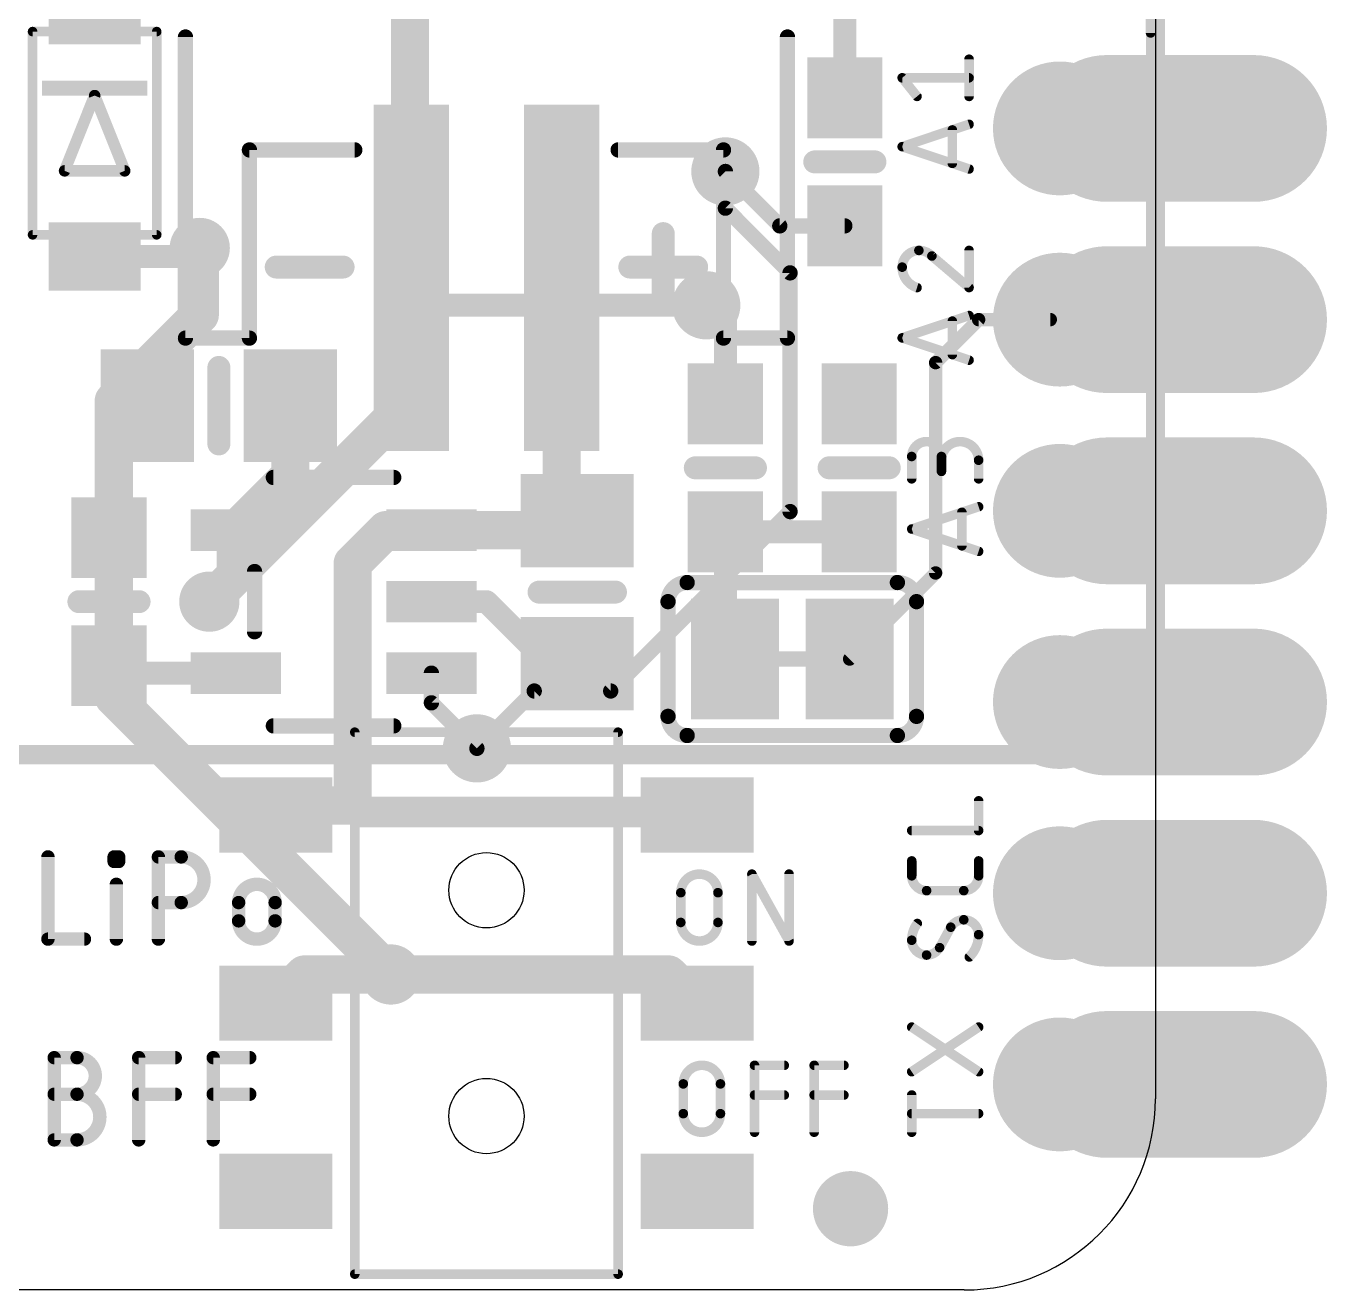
# Model space of a CAD drawing. Extents: x -5.9 to 20.1, y -0.1 to 27.
# Drawn here: x 2.77 to 20.06, y 0 to 16.79 of the extents above; entities that cross this region are included whole.
import ezdxf

# ---------------------------------------------------------------- set-up
doc = ezdxf.new("R2010")
doc.units = 0
for name, color, linetype in [('1', 12, 'CONTINUOUS'), ('16', 132, 'CONTINUOUS'), ('17', 110, 'CONTINUOUS'), ('18', 110, 'CONTINUOUS'), ('20', 53, 'CONTINUOUS'), ('21', 40, 'CONTINUOUS'), ('47', 253, 'CONTINUOUS')]:
    doc.layers.add(name, color=color, linetype=linetype)

# ---------------------------------------------------------------- blocks, each defined once
blk = doc.blocks.new('RECT')
blk.add_solid([(-0.5, -0.5), (0.5, -0.5), (-0.5, 0.5), (0.5, 0.5)])
blk = doc.blocks.new('ROUNDP')
at = {"const_width": 0.5}
blk.add_lwpolyline([(0, -0.25, 1), (0, 0.25, 1), (0, -0.25)], format="xyb", dxfattribs=at)
blk = doc.blocks.new('LONGP100')
at = {"const_width": 1}
blk.add_lwpolyline([(-0.5, 0), (0.5, 0)], dxfattribs=at)
at = {"const_width": 0.5}
for points in [[(-0.5, 0.25, 1), (-0.5, -0.25)], [(0.5, -0.25, 1), (0.5, 0.25)]]:
    blk.add_lwpolyline(points, format="xyb", dxfattribs=at)
blk = doc.blocks.new('PIE')
at = {"const_width": 0.5}
blk.add_lwpolyline([(0, -0.25, 1), (0, 0.25, 1), (0, -0.25)], format="xyb", dxfattribs=at)
blk = doc.blocks.new('ROUNDV')
at = {"const_width": 0.5}
blk.add_lwpolyline([(0, -0.25, 1), (0, 0.25, 1), (0, -0.25)], format="xyb", dxfattribs=at)

msp = doc.modelspace()

# ---------------------------------------------------------------- linework, layer by layer
at = {"layer": '1'}
for points, const_width in [([(17.78, 20.701), (17.78, 7.112)], 0.254), ([(13.6525, 17.157), (13.6525, 15.836)], 0.3048), ([(12.788, 14.136), (12.065, 14.859)], 0.2032), ([(13.6525, 14.136), (12.788, 14.136)], 0.2032), ([(3.683, 13.7295), (4.9665, 13.7295)], 0.3048), ([(4.9665, 13.7295), (5.08, 13.843)], 0.3048), ([(9.89, 13.445), (9.89, 10.4275)], 0.508), ([(11.811, 13.081), (11.899, 13.081)], 0.3048), ([(12.065, 12.915), (11.899, 13.081)], 0.3048), ([(12.065, 11.772), (12.065, 12.915)], 0.3048), ([(15.4305, 12.8905), (14.859, 12.319)], 0.1778), ([(16.383, 12.8905), (15.4305, 12.8905)], 0.1778), ([(18.11, 12.8905), (16.383, 12.8905)], 0.4064), ([(18.11, 12.8905), (16.51, 12.8905)], 0.4064), ([(14.859, 12.319), (14.859, 9.525)], 0.1778), ([(6.284, 11.7475), (6.284, 10.8201)], 0.508), ([(5.5579, 10.094), (6.284, 10.8201)], 0.508), ([(9.89, 10.4275), (10.0965, 10.221)], 0.3048), ([(9.9695, 10.094), (10.0965, 10.221)], 0.508), ([(5.5579, 10.094), (5.5579, 9.4949)], 0.508), ([(7.554, 10.094), (7.112, 9.652)], 0.508), ([(8.1581, 10.094), (7.554, 10.094)], 0.508), ([(9.9695, 10.094), (8.1581, 10.094)], 0.508), ([(13.843, 10.072), (12.065, 10.072)], 0.3048), ([(12.065, 10.072), (12.065, 8.509)], 0.3048), ([(7.112, 9.652), (7.112, 6.437)], 0.508), ([(5.207, 9.144), (5.5579, 9.4949)], 0.508), ([(14.859, 9.525), (13.716, 8.382)], 0.1778), ([(8.1581, 9.144), (8.89, 9.144)], 0.3048), ([(8.89, 9.144), (9.713, 8.321)], 0.3048), ([(12.065, 8.509), (12.192, 8.382)], 0.3048), ([(9.713, 8.321), (10.0965, 8.321)], 0.3048), ([(3.9735, 8.194), (3.8735, 8.294)], 0.3048), ([(5.5579, 8.194), (3.9735, 8.194)], 0.3048), ([(8.1581, 8.194), (8.1581, 7.7999)], 0.2032), ([(8.1581, 7.7999), (8.763, 7.195)], 0.2032), ([(17.78, 7.112), (0, 7.112)], 0.254), ([(6.477, 6.31), (6.604, 6.437)], 0.508), ([(6.731, 6.437), (6.604, 6.437)], 0.508), ([(7.112, 6.437), (6.731, 6.437)], 0.508), ([(7.112, 6.437), (7.199, 6.35)], 0.4064), ([(6.09, 6.31), (6.477, 6.31)], 0.508), ([(7.199, 6.35), (11.65, 6.35)], 0.4064), ([(11.65, 6.35), (11.69, 6.31)], 0.4064), ([(6.09, 3.81), (6.471, 4.191)], 0.508), ([(6.471, 4.191), (7.62, 4.191)], 0.508), ([(7.62, 4.191), (11.309, 4.191)], 0.508), ([(11.309, 4.191), (11.69, 3.81)], 0.508)]:
    msp.add_lwpolyline(points, dxfattribs=dict(at, const_width=const_width))
for points, const_width in [([(13.5763, 15.836, 1), (13.7287, 15.836)], 0.1524), ([(12.1009, 14.8949, 1), (12.0291, 14.8231)], 0.1016), ([(12.788, 14.1868, 1), (12.788, 14.0852)], 0.1016), ([(12.7521, 14.1001, 1), (12.8239, 14.1719)], 0.1016), ([(13.6525, 14.0852, 1), (13.6525, 14.1868)], 0.1016), ([(3.683, 13.8057, 1), (3.683, 13.6533)], 0.1524), ([(4.9126, 13.7834, 1), (5.0204, 13.6756)], 0.1524), ([(4.9665, 13.6533, 1), (4.9665, 13.8057)], 0.1524), ([(5.1339, 13.7891, 1), (5.0261, 13.8969)], 0.1524), ([(10.017, 13.445, 1), (9.763, 13.445)], 0.254), ([(11.811, 13.1572, 1), (11.811, 13.0048)], 0.1524), ([(11.9529, 13.1349, 1), (11.8451, 13.0271)], 0.1524), ([(11.899, 13.0048, 1), (11.899, 13.1572)], 0.1524), ([(12.1412, 12.915, 1), (11.9888, 12.915)], 0.1524), ([(12.0111, 12.8611, 1), (12.1189, 12.9689)], 0.1524), ([(15.4305, 12.935, 1), (15.4305, 12.8461)], 0.0889), ([(15.4619, 12.8591, 1), (15.3991, 12.9219)], 0.0889), ([(16.383, 12.9921, 1), (16.383, 12.7889)], 0.2032), ([(16.51, 12.9921, 1), (16.51, 12.7889)], 0.2032), ([(16.383, 12.8461, 1), (16.383, 12.935)], 0.0889), ([(18.11, 12.7889, 1), (18.11, 12.9921)], 0.2032), ([(18.11, 12.7889, 1), (18.11, 12.9921)], 0.2032), ([(14.8276, 12.3504, 1), (14.8904, 12.2876)], 0.0889), ([(14.9034, 12.319, 1), (14.8146, 12.319)], 0.0889), ([(6.411, 11.7475, 1), (6.157, 11.7475)], 0.254), ([(11.9888, 11.772, 1), (12.1412, 11.772)], 0.1524), ([(6.3738, 10.7303, 1), (6.1942, 10.9099)], 0.254), ([(6.157, 10.8201, 1), (6.411, 10.8201)], 0.254), ([(9.763, 10.4275, 1), (10.017, 10.4275)], 0.254), ([(9.9439, 10.4814, 1), (9.8361, 10.3736)], 0.1524), ([(10.1863, 10.1312, 1), (10.0067, 10.3108)], 0.254), ([(5.6849, 10.094, 1), (5.4309, 10.094)], 0.254), ([(5.4681, 10.1838, 1), (5.6477, 10.0042)], 0.254), ([(7.554, 10.221, 1), (7.554, 9.967)], 0.254), ([(7.6438, 10.0042, 1), (7.4642, 10.1838)], 0.254), ([(8.1581, 10.221, 1), (8.1581, 9.967)], 0.254), ([(8.1581, 9.967, 1), (8.1581, 10.221)], 0.254), ([(9.8797, 10.1838, 1), (10.0593, 10.0042)], 0.254), ([(9.9695, 9.967, 1), (9.9695, 10.221)], 0.254), ([(10.0426, 10.1671, 1), (10.1504, 10.2749)], 0.1524), ([(12.065, 10.1482, 1), (12.065, 9.9958)], 0.1524), ([(12.1412, 10.072, 1), (11.9888, 10.072)], 0.1524), ([(13.843, 9.9958, 1), (13.843, 10.1482)], 0.1524), ([(7.239, 9.652, 1), (6.985, 9.652)], 0.254), ([(7.0222, 9.7418, 1), (7.2018, 9.5622)], 0.254), ([(5.6477, 9.4051, 1), (5.4681, 9.5847)], 0.254), ([(5.4309, 9.4949, 1), (5.6849, 9.4949)], 0.254), ([(14.8146, 9.525, 1), (14.9034, 9.525)], 0.0889), ([(14.8904, 9.4936, 1), (14.8276, 9.5564)], 0.0889), ([(5.1172, 9.2338, 1), (5.2968, 9.0542)], 0.254), ([(8.1581, 9.2202, 1), (8.1581, 9.0678)], 0.1524), ([(8.9439, 9.1979, 1), (8.8361, 9.0901)], 0.1524), ([(8.89, 9.0678, 1), (8.89, 9.2202)], 0.1524), ([(12.1189, 8.5629, 1), (12.0111, 8.4551)], 0.1524), ([(9.713, 8.3972, 1), (9.713, 8.2448)], 0.1524), ([(10.0965, 8.2448, 1), (10.0965, 8.3972)], 0.1524), ([(11.9888, 8.509, 1), (12.1412, 8.509)], 0.1524), ([(12.1381, 8.3281, 1), (12.2459, 8.4359)], 0.1524), ([(3.9274, 8.3479, 1), (3.8196, 8.2401)], 0.1524), ([(3.9735, 8.2702, 1), (3.9735, 8.1178)], 0.1524), ([(3.9196, 8.1401, 1), (4.0274, 8.2479)], 0.1524), ([(5.5579, 8.1178, 1), (5.5579, 8.2702)], 0.1524), ([(9.6591, 8.2671, 1), (9.7669, 8.3749)], 0.1524), ([(13.6846, 8.4134, 1), (13.7474, 8.3506)], 0.0889), ([(8.2089, 8.194, 1), (8.1073, 8.194)], 0.1016), ([(8.194, 7.8358, 1), (8.1222, 7.764)], 0.1016), ([(8.1073, 7.7999, 1), (8.2089, 7.7999)], 0.1016), ([(8.7271, 7.1591, 1), (8.7989, 7.2309)], 0.1016), ([(17.7165, 7.112, 1), (17.8435, 7.112)], 0.127), ([(17.78, 7.0485, 1), (17.78, 7.1755)], 0.127), ([(6.604, 6.564, 1), (6.604, 6.31)], 0.254), ([(6.6938, 6.3472, 1), (6.5142, 6.5268)], 0.254), ([(6.731, 6.564, 1), (6.731, 6.31)], 0.254), ([(6.731, 6.31, 1), (6.731, 6.564)], 0.254), ([(7.1838, 6.5088, 1), (7.0402, 6.3652)], 0.2032), ([(7.112, 6.31, 1), (7.112, 6.564)], 0.254), ([(6.09, 6.437, 1), (6.09, 6.183)], 0.254), ([(6.3872, 6.3998, 1), (6.5668, 6.2202)], 0.254), ([(6.477, 6.183, 1), (6.477, 6.437)], 0.254), ([(6.985, 6.437, 1), (7.239, 6.437)], 0.254), ([(7.199, 6.4516, 1), (7.199, 6.2484)], 0.2032), ([(7.1272, 6.2782, 1), (7.2708, 6.4218)], 0.2032), ([(11.7218, 6.4218, 1), (11.5782, 6.2782)], 0.2032), ([(11.6182, 6.2382, 1), (11.7618, 6.3818)], 0.2032), ([(11.65, 6.2484, 1), (11.65, 6.4516)], 0.2032), ([(6.471, 4.318, 1), (6.471, 4.064)], 0.254), ([(6.5608, 4.1012, 1), (6.3812, 4.2808)], 0.254), ([(7.62, 4.318, 1), (7.62, 4.064)], 0.254), ([(7.62, 4.064, 1), (7.62, 4.318)], 0.254), ([(11.3988, 4.2808, 1), (11.2192, 4.1012)], 0.254), ([(11.309, 4.064, 1), (11.309, 4.318)], 0.254), ([(6.0002, 3.8998, 1), (6.1798, 3.7202)], 0.254), ([(11.6002, 3.7202, 1), (11.7798, 3.8998)], 0.254)]:
    msp.add_lwpolyline(points, format="xyb", dxfattribs=dict(at, const_width=const_width))
at = {"layer": '16'}
for points, const_width in [([(7.874, 13.081), (7.874, 17.8435)], 0.508), ([(12.065, 14.859), (12.065, 14.3711)], 0.2032), ([(12.065, 14.3711), (12.9246, 13.5115)], 0.2032), ([(5.08, 12.954), (5.08, 13.843)], 0.508), ([(12.9246, 13.5115), (12.9246, 10.3406)], 0.2032), ([(7.874, 11.811), (7.874, 13.081)], 0.508), ([(5.08, 12.954), (3.937, 11.811)], 0.508), ([(11.811, 13.081), (7.874, 13.081)], 0.3048), ([(3.937, 7.874), (3.937, 11.811)], 0.508), ([(5.207, 9.144), (7.874, 11.811)], 0.508), ([(12.9246, 10.3406), (10.541, 7.957)], 0.2032), ([(7.62, 4.191), (3.937, 7.874)], 0.508), ([(9.525, 7.957), (8.763, 7.195)], 0.2032), ([(10.541, 7.957), (9.525, 7.957)], 0.2032)]:
    msp.add_lwpolyline(points, dxfattribs=dict(at, const_width=const_width))
for points, const_width in [([(12.1158, 14.859, 1), (12.0142, 14.859)], 0.1016), ([(12.1009, 14.407, 1), (12.0291, 14.3351)], 0.1016), ([(12.0142, 14.3711, 1), (12.1158, 14.3711)], 0.1016), ([(5.207, 13.843, 1), (4.953, 13.843)], 0.254), ([(12.9754, 13.5115, 1), (12.8738, 13.5115)], 0.1016), ([(12.8887, 13.4755, 1), (12.9605, 13.5474)], 0.1016), ([(8.001, 13.081, 1), (7.747, 13.081)], 0.254), ([(5.1698, 12.8642, 1), (4.9902, 13.0438)], 0.254), ([(7.747, 13.081, 1), (8.001, 13.081)], 0.254), ([(7.874, 13.1572, 1), (7.874, 13.0048)], 0.1524), ([(11.811, 13.0048, 1), (11.811, 13.1572)], 0.1524), ([(4.953, 12.954, 1), (5.207, 12.954)], 0.254), ([(4.064, 11.811, 1), (3.81, 11.811)], 0.254), ([(3.8472, 11.9008, 1), (4.0268, 11.7212)], 0.254), ([(7.747, 11.811, 1), (8.001, 11.811)], 0.254), ([(7.9638, 11.7212, 1), (7.7842, 11.9008)], 0.254), ([(12.8738, 10.3406, 1), (12.9754, 10.3406)], 0.1016), ([(12.9605, 10.3047, 1), (12.8887, 10.3765)], 0.1016), ([(5.1172, 9.2338, 1), (5.2968, 9.0542)], 0.254), ([(4.0268, 7.9638, 1), (3.8472, 7.7842)], 0.254), ([(3.81, 7.874, 1), (4.064, 7.874)], 0.254), ([(9.525, 8.0078, 1), (9.525, 7.9062)], 0.1016), ([(9.5609, 7.9211, 1), (9.4891, 7.9929)], 0.1016), ([(10.5051, 7.9929, 1), (10.5769, 7.9211)], 0.1016), ([(10.541, 7.9062, 1), (10.541, 8.0078)], 0.1016), ([(8.7271, 7.2309, 1), (8.7989, 7.1591)], 0.1016), ([(7.5302, 4.1012, 1), (7.7098, 4.2808)], 0.254)]:
    msp.add_lwpolyline(points, format="xyb", dxfattribs=dict(at, const_width=const_width))
at = {"layer": '20'}
for p, q in [((17.78, 18.161), (17.78, 2.54)), ((15.24, 0), (2.54, 0))]:
    msp.add_line(p, q, dxfattribs=at)
for centre in [(8.89, 5.31), (8.89, 2.31)]:
    msp.add_circle(centre, 0.5, dxfattribs=at)
msp.add_arc((15.24, 2.54), 2.54, 270, 0, dxfattribs=at)
at = {"layer": '21'}
for points, const_width in [([(2.8898, 16.717, 1), (2.8262, 16.717)], 0.0635), ([(2.858, 16.7488, 1), (2.858, 16.6853)], 0.0635), ([(4.5397, 16.717, 1), (4.4763, 16.717)], 0.0635), ([(4.508, 16.6853, 1), (4.508, 16.7488)], 0.0635), ([(4.9408, 16.645, 1), (4.8392, 16.645)], 0.1016), ([(12.9408, 16.645, 1), (12.8392, 16.645)], 0.1016), ([(15.3353, 16.3498, 1), (15.2718, 16.3498)], 0.0635), ([(14.4393, 16.1227, 1), (14.3897, 16.0831)], 0.0635), ([(14.4145, 16.1346, 1), (14.4145, 16.0711)], 0.0635), ([(15.3035, 16.0711, 1), (15.3035, 16.1346)], 0.0635), ([(3.7184, 15.8811, 1), (3.6476, 15.8529)], 0.0762), ([(3.7184, 15.8529, 1), (3.6476, 15.8811)], 0.0762), ([(14.5873, 15.8361, 1), (14.6368, 15.8758)], 0.0635), ([(15.2718, 15.8559, 1), (15.3353, 15.8559)], 0.0635), ([(15.113, 15.4107, 1), (15.0495, 15.4107)], 0.0635), ([(15.3135, 15.4547, 1), (15.2935, 15.5149)], 0.0635), ([(5.74, 15.1958, 1), (5.74, 15.0942)], 0.1016), ([(5.7908, 15.145, 1), (5.6892, 15.145)], 0.1016), ([(7.14, 15.0942, 1), (7.14, 15.1958)], 0.1016), ([(10.64, 15.1958, 1), (10.64, 15.0942)], 0.1016), ([(12.0908, 15.145, 1), (11.9892, 15.145)], 0.1016), ([(12.04, 15.0942, 1), (12.04, 15.1958)], 0.1016), ([(14.4245, 15.2186, 1), (14.4045, 15.1584)], 0.0635), ([(14.4045, 15.2186, 1), (14.4245, 15.1584)], 0.0635), ([(13.2525, 15.0622, 1), (13.2525, 14.9098)], 0.1524), ([(14.0525, 14.9098, 1), (14.0525, 15.0622)], 0.1524), ([(3.283, 14.9051, 1), (3.283, 14.8289)], 0.0762), ([(3.2476, 14.8811, 1), (3.3184, 14.8529)], 0.0762), ([(4.0476, 14.8529, 1), (4.1184, 14.8811)], 0.0762), ([(4.083, 14.8289, 1), (4.083, 14.9051)], 0.0762), ([(15.0495, 14.9662, 1), (15.113, 14.9662)], 0.0635), ([(15.2935, 14.862, 1), (15.3135, 14.9223)], 0.0635), ([(11.3157, 14.0335, 1), (11.1633, 14.0335)], 0.1524), ([(2.8262, 14.017, 1), (2.8898, 14.017)], 0.0635), ([(2.858, 14.0488, 1), (2.858, 13.9853)], 0.0635), ([(4.4763, 14.017, 1), (4.5397, 14.017)], 0.0635), ([(4.508, 13.9853, 1), (4.508, 14.0488)], 0.0635), ([(14.6368, 13.8098, 0.4142), (14.4145, 13.5876)], 0.127), ([(14.6368, 13.8416, 1), (14.6367, 13.7781)], 0.0635), ([(14.8096, 13.7358, 0.2053), (14.6368, 13.8098)], 0.127), ([(14.6368, 13.7781, 1), (14.6368, 13.8416)], 0.0635), ([(15.3353, 13.8098, 1), (15.2718, 13.8098)], 0.0635), ([(6.096, 13.6652, 1), (6.096, 13.5128)], 0.1524), ([(6.985, 13.5128, 1), (6.985, 13.6652)], 0.1524), ([(10.795, 13.6652, 1), (10.795, 13.5128)], 0.1524), ([(11.684, 13.5128, 1), (11.684, 13.6652)], 0.1524), ([(14.8302, 13.7599, 1), (14.789, 13.7116)], 0.0635), ([(14.7866, 13.7139, 1), (14.8326, 13.7576)], 0.0635), ([(14.3827, 13.5876, 1), (14.4463, 13.5876)], 0.0635), ([(14.4145, 13.5876, 0.3252), (14.6121, 13.316)], 0.127), ([(14.4462, 13.5876, 1), (14.3828, 13.5876)], 0.0635), ([(14.6023, 13.2857, 1), (14.6218, 13.3462)], 0.0635), ([(15.2718, 13.316, 1), (15.3353, 13.316)], 0.0635), ([(15.2829, 13.2918, 1), (15.3241, 13.3401)], 0.0635), ([(11.1633, 13.081, 1), (11.3157, 13.081)], 0.1524), ([(15.3135, 12.9147, 1), (15.2935, 12.9749)], 0.0635), ([(15.113, 12.8707, 1), (15.0495, 12.8707)], 0.0635), ([(4.89, 12.6958, 1), (4.89, 12.5942)], 0.1016), ([(4.8392, 12.645, 1), (4.9408, 12.645)], 0.1016), ([(5.6892, 12.645, 1), (5.7908, 12.645)], 0.1016), ([(5.74, 12.5942, 1), (5.74, 12.6958)], 0.1016), ([(12.04, 12.6958, 1), (12.04, 12.5942)], 0.1016), ([(11.9892, 12.645, 1), (12.0908, 12.645)], 0.1016), ([(12.8392, 12.645, 1), (12.9408, 12.645)], 0.1016), ([(12.89, 12.5942, 1), (12.89, 12.6958)], 0.1016), ([(14.4245, 12.6786, 1), (14.4045, 12.6184)], 0.0635), ([(14.4045, 12.6786, 1), (14.4245, 12.6184)], 0.0635), ([(15.0495, 12.4262, 1), (15.113, 12.4262)], 0.0635), ([(5.4102, 12.2555, 1), (5.2578, 12.2555)], 0.1524), ([(15.2935, 12.322, 1), (15.3135, 12.3823)], 0.0635), ([(5.2578, 11.2395, 1), (5.4102, 11.2395)], 0.1524), ([(14.9366, 11.0723, 1), (14.5415, 11.0723)], 0.127), ([(15.4305, 11.0229, 1), (14.9366, 11.0229)], 0.127), ([(11.665, 10.9982, 1), (11.665, 10.8458)], 0.1524), ([(12.465, 10.8458, 1), (12.465, 10.9982)], 0.1524), ([(13.443, 10.9982, 1), (13.443, 10.8458)], 0.1524), ([(14.243, 10.8458, 1), (14.243, 10.9982)], 0.1524), ([(14.5733, 11.0723, 1), (14.5098, 11.0723)], 0.0635), ([(14.5098, 11.0723, 1), (14.5733, 11.0723)], 0.0635), ([(14.9684, 11.0723, 1), (14.9049, 11.0723)], 0.0635), ([(14.9049, 11.0723, 1), (14.9684, 11.0723)], 0.0635), ([(15.4623, 11.0229, 1), (15.3987, 11.0229)], 0.0635), ([(6.058, 10.8448, 1), (6.058, 10.7432)], 0.1016), ([(7.658, 10.7432, 1), (7.658, 10.8448)], 0.1016), ([(14.9049, 11.0229, 1), (14.9684, 11.0229)], 0.0635), ([(14.9049, 10.8747, 1), (14.9684, 10.8747)], 0.0635), ([(15.3987, 11.0229, 1), (15.4623, 11.0229)], 0.0635), ([(14.5098, 10.7759, 1), (14.5733, 10.7759)], 0.0635), ([(15.3987, 10.7759, 1), (15.4623, 10.7759)], 0.0635), ([(15.24, 10.3307, 1), (15.1765, 10.3307)], 0.0635), ([(15.4405, 10.3747, 1), (15.4205, 10.4349)], 0.0635), ([(14.5515, 10.1386, 1), (14.5315, 10.0784)], 0.0635), ([(14.5315, 10.1386, 1), (14.5515, 10.0784)], 0.0635), ([(15.1765, 9.8862, 1), (15.24, 9.8862)], 0.0635), ([(15.4205, 9.782, 1), (15.4405, 9.8423)], 0.0635), ([(5.8588, 9.544, 1), (5.7572, 9.544)], 0.1016), ([(9.5885, 9.3472, 1), (9.5885, 9.1948)], 0.1524), ([(10.6045, 9.1948, 1), (10.6045, 9.3472)], 0.1524), ([(11.557, 9.398, 0.4142), (11.303, 9.144)], 0.2032), ([(11.557, 9.4488, 1), (11.557, 9.3472)], 0.1016), ([(11.557, 9.3472, 1), (11.557, 9.4488)], 0.1016), ([(14.605, 9.144, 0.4142), (14.351, 9.398)], 0.2032), ([(14.351, 9.4488, 1), (14.351, 9.3472)], 0.1016), ([(14.351, 9.3472, 1), (14.351, 9.4488)], 0.1016), ([(3.4735, 9.2202, 1), (3.4735, 9.0678)], 0.1524), ([(4.2735, 9.0678, 1), (4.2735, 9.2202)], 0.1524), ([(11.3538, 9.144, 1), (11.2522, 9.144)], 0.1016), ([(11.2522, 9.144, 1), (11.3538, 9.144)], 0.1016), ([(14.6558, 9.144, 1), (14.5542, 9.144)], 0.1016), ([(14.5542, 9.144, 1), (14.6558, 9.144)], 0.1016), ([(5.7572, 8.744, 1), (5.8588, 8.744)], 0.1016), ([(11.303, 7.62, 0.4142), (11.557, 7.366)], 0.2032), ([(11.3538, 7.62, 1), (11.2522, 7.62)], 0.1016), ([(11.2522, 7.62, 1), (11.3538, 7.62)], 0.1016), ([(14.351, 7.366, 0.4142), (14.605, 7.62)], 0.2032), ([(14.6558, 7.62, 1), (14.5542, 7.62)], 0.1016), ([(14.5542, 7.62, 1), (14.6558, 7.62)], 0.1016), ([(6.058, 7.5448, 1), (6.058, 7.4432)], 0.1016), ([(7.1718, 7.41, 1), (7.1083, 7.41)], 0.0635), ([(7.14, 7.4417, 1), (7.14, 7.3783)], 0.0635), ([(7.658, 7.4432, 1), (7.658, 7.5448)], 0.1016), ([(10.6718, 7.41, 1), (10.6082, 7.41)], 0.0635), ([(10.64, 7.3783, 1), (10.64, 7.4417)], 0.0635), ([(11.557, 7.4168, 1), (11.557, 7.3152)], 0.1016), ([(11.557, 7.3152, 1), (11.557, 7.4168)], 0.1016), ([(14.351, 7.4168, 1), (14.351, 7.3152)], 0.1016), ([(14.351, 7.3152, 1), (14.351, 7.4168)], 0.1016), ([(15.4623, 6.4979, 1), (15.3987, 6.4979)], 0.0635), ([(14.5415, 6.1345, 1), (14.5415, 6.071)], 0.0635), ([(15.3987, 6.1028, 1), (15.4623, 6.1028)], 0.0635), ([(15.4305, 6.071, 1), (15.4305, 6.1345)], 0.0635), ([(3.1067, 5.7531, 1), (3.0178, 5.7531)], 0.0889), ([(3.9418, 5.7976, 1), (3.9418, 5.7086)], 0.0889), ([(3.9418, 5.7369, 1), (3.9418, 5.648)], 0.0889), ([(3.9863, 5.7531, 1), (3.8974, 5.7531)], 0.0889), ([(3.8974, 5.6924, 1), (3.9863, 5.6924)], 0.0889), ([(4.0469, 5.7531, 1), (3.958, 5.7531)], 0.0889), ([(3.958, 5.6924, 1), (4.0469, 5.6924)], 0.0889), ([(4.0025, 5.7086, 1), (4.0025, 5.7976)], 0.0889), ([(4.0025, 5.648, 1), (4.0025, 5.7369)], 0.0889), ([(4.5302, 5.7976, 1), (4.5302, 5.7086)], 0.0889), ([(4.5747, 5.7531, 1), (4.4858, 5.7531)], 0.0889), ([(4.8336, 5.7976, 1), (4.8336, 5.7086)], 0.0889), ([(4.8336, 5.1463, 1), (4.8336, 5.7531)], 0.1778), ([(4.8336, 5.7086, 1), (4.8336, 5.7976)], 0.0889), ([(14.5733, 5.6997, 1), (14.5098, 5.6997)], 0.0635), ([(15.4623, 5.6997, 1), (15.3987, 5.6997)], 0.0635), ([(11.9665, 5.2776, 1), (11.4726, 5.2776)], 0.127), ([(12.4492, 5.5245, 1), (12.3857, 5.5245)], 0.0635), ([(12.4453, 5.5399, 1), (12.3897, 5.5091)], 0.0635), ([(12.9431, 5.5245, 1), (12.8796, 5.5245)], 0.0635), ([(14.5415, 5.5022, 0.4142), (14.7391, 5.3046)], 0.127), ([(14.5732, 5.5022, 1), (14.5098, 5.5022)], 0.0635), ([(14.5098, 5.5022, 1), (14.5733, 5.5022)], 0.0635), ([(15.2329, 5.3046, 0.4142), (15.4305, 5.5022)], 0.127), ([(15.4623, 5.5022, 1), (15.3987, 5.5022)], 0.0635), ([(15.3987, 5.5022, 1), (15.4623, 5.5022)], 0.0635), ([(4.0166, 5.389, 1), (3.9277, 5.389)], 0.0889), ([(6.0817, 5.1463, 1), (5.5963, 5.1463)], 0.1778), ([(14.7391, 5.3364, 1), (14.7391, 5.2729)], 0.0635), ([(14.7391, 5.2729, 1), (14.7391, 5.3364)], 0.0635), ([(15.2329, 5.3364, 1), (15.2329, 5.2729)], 0.0635), ([(15.2329, 5.2729, 1), (15.2329, 5.3364)], 0.0635), ([(4.5302, 5.1908, 1), (4.5302, 5.1019)], 0.0889), ([(4.8336, 5.1908, 1), (4.8336, 5.1019)], 0.0889), ([(4.8336, 5.1019, 1), (4.8336, 5.1908)], 0.0889), ([(5.6408, 5.1463, 1), (5.5519, 5.1463)], 0.0889), ([(5.5519, 5.1463, 1), (5.6408, 5.1463)], 0.0889), ([(6.1262, 5.1463, 1), (6.0373, 5.1463)], 0.0889), ([(6.0373, 5.1463, 1), (6.1262, 5.1463)], 0.0889), ([(11.5044, 5.2776, 1), (11.4409, 5.2776)], 0.0635), ([(11.4409, 5.2776, 1), (11.5044, 5.2776)], 0.0635), ([(11.9983, 5.2776, 1), (11.9348, 5.2776)], 0.0635), ([(11.9348, 5.2776, 1), (11.9983, 5.2776)], 0.0635), ([(5.5963, 4.9036, 1), (6.0817, 4.9036)], 0.1778), ([(5.6408, 4.9036, 1), (5.5519, 4.9036)], 0.0889), ([(5.5519, 4.9036, 1), (5.6408, 4.9036)], 0.0889), ([(6.1262, 4.9036, 1), (6.0373, 4.9036)], 0.0889), ([(6.0373, 4.9036, 1), (6.1262, 4.9036)], 0.0889), ([(11.4726, 4.8824, 1), (11.9665, 4.8824)], 0.127), ([(11.5044, 4.8824, 1), (11.4409, 4.8824)], 0.0635), ([(11.4409, 4.8824, 1), (11.5044, 4.8824)], 0.0635), ([(11.9983, 4.8824, 1), (11.9348, 4.8824)], 0.0635), ([(11.9348, 4.8824, 1), (11.9983, 4.8824)], 0.0635), ([(14.6156, 4.8686, 0.1623), (14.5415, 4.6463)], 0.127), ([(14.641, 4.8495, 1), (14.5902, 4.8876)], 0.0635), ([(15.2329, 4.918, 0.2656), (15.0601, 4.8192)], 0.127), ([(15.0327, 4.8353, 1), (15.0874, 4.8031)], 0.0635), ([(15.088, 4.804, 1), (15.0322, 4.8344)], 0.0635), ([(15.4305, 4.7204, 0.4142), (15.2329, 4.918)], 0.127), ([(15.2329, 4.9497, 1), (15.2329, 4.8862)], 0.0635), ([(15.2329, 4.8862, 1), (15.2329, 4.9497)], 0.0635), ([(3.0623, 4.7054, 1), (3.0623, 4.6164)], 0.0889), ([(3.0178, 4.6609, 1), (3.1067, 4.6609)], 0.0889), ([(3.5477, 4.6164, 1), (3.5477, 4.7054)], 0.0889), ([(3.9277, 4.6609, 1), (4.0166, 4.6609)], 0.0889), ([(4.4858, 4.6609, 1), (4.5747, 4.6609)], 0.0889), ([(12.8836, 4.6201, 1), (12.9391, 4.6509)], 0.0635), ([(14.5415, 4.6463, 0.4142), (14.7391, 4.4488)], 0.127), ([(14.5733, 4.6463, 1), (14.5098, 4.6463)], 0.0635), ([(14.5098, 4.6463, 1), (14.5733, 4.6463)], 0.0635), ([(15.307, 4.4241, 0.2), (15.4305, 4.7204)], 0.127), ([(15.4622, 4.7204, 1), (15.3988, 4.7204)], 0.0635), ([(15.3988, 4.7204, 1), (15.4622, 4.7204)], 0.0635), ([(12.3857, 4.6355, 1), (12.4492, 4.6355)], 0.0635), ([(12.8796, 4.6355, 1), (12.9431, 4.6355)], 0.0635), ([(14.7391, 4.4488, 0.2656), (14.9119, 4.5476)], 0.127), ([(14.7391, 4.4805, 1), (14.7391, 4.417)], 0.0635), ([(14.7391, 4.417, 1), (14.7391, 4.4805)], 0.0635), ([(14.884, 4.5628, 1), (14.9398, 4.5324)], 0.0635), ([(14.9393, 4.5314, 1), (14.8846, 4.5637)], 0.0635), ([(15.2847, 4.4466, 1), (15.3294, 4.4015)], 0.0635), ([(14.5591, 3.5188, 1), (14.5239, 3.4659)], 0.0635), ([(15.4481, 3.4659, 1), (15.4129, 3.5188)], 0.0635), ([(3.19, 3.0861, 1), (3.1011, 3.0861)], 0.0889), ([(3.1456, 3.1305, 1), (3.1456, 3.0417)], 0.0889), ([(3.449, 2.6007, 1), (3.449, 3.0861)], 0.1778), ([(3.449, 3.1305, 1), (3.449, 3.0417)], 0.0889), ([(3.449, 3.0417, 1), (3.449, 3.1305)], 0.0889), ([(4.3129, 3.0861, 1), (4.224, 3.0861)], 0.0889), ([(4.2684, 3.1305, 1), (4.2684, 3.0417)], 0.0889), ([(4.7538, 3.0417, 1), (4.7538, 3.1305)], 0.0889), ([(5.3034, 3.0861, 1), (5.2145, 3.0861)], 0.0889), ([(5.259, 3.1305, 1), (5.259, 3.0417)], 0.0889), ([(5.7444, 3.0417, 1), (5.7444, 3.1305)], 0.0889), ([(11.9995, 2.7376, 1), (11.5056, 2.7376)], 0.127), ([(12.4528, 3.0163, 1), (12.4528, 2.9527)], 0.0635), ([(12.4846, 2.9845, 1), (12.4211, 2.9845)], 0.0635), ([(12.8479, 2.9527, 1), (12.8479, 3.0163)], 0.0635), ([(13.2453, 3.0163, 1), (13.2453, 2.9527)], 0.0635), ([(13.277, 2.9845, 1), (13.2135, 2.9845)], 0.0635), ([(13.6404, 2.9527, 1), (13.6404, 3.0163)], 0.0635), ([(14.5239, 2.9261, 1), (14.5591, 2.8733)], 0.0635), ([(15.4129, 2.8733, 1), (15.4481, 2.9261)], 0.0635), ([(11.5374, 2.7376, 1), (11.4739, 2.7376)], 0.0635), ([(11.4739, 2.7376, 1), (11.5374, 2.7376)], 0.0635), ([(12.0313, 2.7376, 1), (11.9678, 2.7376)], 0.0635), ([(11.9678, 2.7376, 1), (12.0313, 2.7376)], 0.0635), ([(3.1456, 2.6451, 1), (3.1456, 2.5562)], 0.0889), ([(3.449, 1.9939, 1), (3.449, 2.6007)], 0.1778), ([(3.449, 2.6451, 1), (3.449, 2.5562)], 0.0889), ([(3.449, 2.6451, 1), (3.449, 2.5562)], 0.0889), ([(3.449, 2.5562, 1), (3.449, 2.6451)], 0.0889), ([(4.2684, 2.6451, 1), (4.2684, 2.5562)], 0.0889), ([(4.7538, 2.5562, 1), (4.7538, 2.6451)], 0.0889), ([(5.259, 2.6451, 1), (5.259, 2.5562)], 0.0889), ([(5.7444, 2.5562, 1), (5.7444, 2.6451)], 0.0889), ([(12.4528, 2.6211, 1), (12.4528, 2.5576)], 0.0635), ([(12.8479, 2.5576, 1), (12.8479, 2.6211)], 0.0635), ([(13.2453, 2.6211, 1), (13.2453, 2.5576)], 0.0635), ([(13.6404, 2.5576, 1), (13.6404, 2.6211)], 0.0635), ([(14.5733, 2.5895, 1), (14.5098, 2.5895)], 0.0635), ([(11.5056, 2.3424, 1), (11.9995, 2.3424)], 0.127), ([(11.5374, 2.3424, 1), (11.4739, 2.3424)], 0.0635), ([(11.4739, 2.3424, 1), (11.5374, 2.3424)], 0.0635), ([(12.0313, 2.3424, 1), (11.9678, 2.3424)], 0.0635), ([(11.9678, 2.3424, 1), (12.0313, 2.3424)], 0.0635), ([(14.5415, 2.3743, 1), (14.5415, 2.3108)], 0.0635), ([(15.4305, 2.3108, 1), (15.4305, 2.3743)], 0.0635), ([(3.1456, 2.0383, 1), (3.1456, 1.9494)], 0.0889), ([(3.449, 2.0383, 1), (3.449, 1.9494)], 0.0889), ([(3.449, 1.9494, 1), (3.449, 2.0383)], 0.0889), ([(12.4211, 2.0955, 1), (12.4846, 2.0955)], 0.0635), ([(13.2135, 2.0955, 1), (13.277, 2.0955)], 0.0635), ([(14.5098, 2.0956, 1), (14.5733, 2.0956)], 0.0635), ([(3.1011, 1.9939, 1), (3.19, 1.9939)], 0.0889), ([(4.224, 1.9939, 1), (4.3129, 1.9939)], 0.0889), ([(5.2145, 1.9939, 1), (5.3034, 1.9939)], 0.0889), ([(7.14, 0.2418, 1), (7.14, 0.1783)], 0.0635), ([(7.1083, 0.21, 1), (7.1718, 0.21)], 0.0635), ([(10.6082, 0.21, 1), (10.6718, 0.21)], 0.0635), ([(10.64, 0.1783, 1), (10.64, 0.2418)], 0.0635)]:
    msp.add_lwpolyline(points, format="xyb", dxfattribs=dict(at, const_width=const_width))
for points, const_width in [([(2.858, 14.017), (2.858, 16.717)], 0.127), ([(2.858, 16.717), (4.508, 16.717)], 0.127), ([(4.508, 16.717), (4.508, 14.017)], 0.127), ([(4.89, 12.645), (4.89, 16.645)], 0.2032), ([(12.89, 16.645), (12.89, 12.645)], 0.2032), ([(15.3035, 15.8559), (15.3035, 16.3498)], 0.127), ([(14.6121, 15.8559), (14.4145, 16.1029)], 0.127), ([(14.4145, 16.1029), (15.3035, 16.1029)], 0.127), ([(3.283, 14.867), (3.683, 15.867)], 0.1524), ([(3.683, 15.867), (4.083, 14.867)], 0.1524), ([(14.4145, 15.1885), (15.3035, 15.4848)], 0.127), ([(15.0813, 15.4107), (15.0813, 14.9662)], 0.127), ([(7.14, 15.145), (5.74, 15.145)], 0.2032), ([(5.74, 15.145), (5.74, 12.645)], 0.2032), ([(12.04, 15.145), (10.64, 15.145)], 0.2032), ([(12.04, 12.645), (12.04, 15.145)], 0.2032), ([(15.3035, 14.8922), (14.4145, 15.1885)], 0.127), ([(14.0525, 14.986), (13.2525, 14.986)], 0.3048), ([(4.083, 14.867), (3.283, 14.867)], 0.1524), ([(11.2395, 13.081), (11.2395, 14.0335)], 0.3048), ([(4.508, 14.017), (2.858, 14.017)], 0.127), ([(15.3035, 13.316), (15.3035, 13.8098)], 0.127), ([(6.096, 13.589), (6.985, 13.589)], 0.3048), ([(10.795, 13.589), (11.684, 13.589)], 0.3048), ([(14.8096, 13.7358), (15.3035, 13.316)], 0.127), ([(14.4145, 12.6485), (15.3035, 12.9448)], 0.127), ([(15.0813, 12.8707), (15.0813, 12.4262)], 0.127), ([(5.74, 12.645), (4.89, 12.645)], 0.2032), ([(12.89, 12.645), (12.04, 12.645)], 0.2032), ([(15.3035, 12.3522), (14.4145, 12.6485)], 0.127), ([(5.334, 11.2395), (5.334, 12.2555)], 0.3048), ([(12.465, 10.922), (11.665, 10.922)], 0.3048), ([(13.443, 10.922), (14.243, 10.922)], 0.3048), ([(14.5415, 10.7759), (14.5415, 11.0723)], 0.127), ([(14.9366, 11.0723), (14.9366, 10.8747)], 0.127), ([(15.4305, 10.7759), (15.4305, 11.0229)], 0.127), ([(6.058, 10.794), (7.658, 10.794)], 0.2032), ([(14.5415, 10.1085), (15.4305, 10.4048)], 0.127), ([(15.2083, 10.3307), (15.2083, 9.8862)], 0.127), ([(15.4305, 9.8122), (14.5415, 10.1085)], 0.127), ([(5.808, 8.744), (5.808, 9.544)], 0.2032), ([(10.6045, 9.271), (9.5885, 9.271)], 0.3048), ([(11.557, 9.398), (14.351, 9.398)], 0.2032), ([(3.4735, 9.144), (4.2735, 9.144)], 0.3048), ([(11.303, 7.62), (11.303, 9.144)], 0.2032), ([(14.605, 7.62), (14.605, 9.144)], 0.2032), ([(6.058, 7.494), (7.658, 7.494)], 0.2032), ([(7.14, 0.21), (7.14, 7.41)], 0.127), ([(7.14, 7.41), (10.64, 7.41)], 0.127), ([(10.64, 7.41), (10.64, 0.21)], 0.127), ([(14.351, 7.366), (11.557, 7.366)], 0.2032), ([(15.4305, 6.1028), (15.4305, 6.4979)], 0.127), ([(14.5415, 6.1028), (15.4305, 6.1028)], 0.127), ([(3.0623, 5.7531), (3.0623, 4.6609)], 0.1778), ([(3.9418, 5.6924), (3.9418, 5.7531)], 0.1778), ([(3.9418, 5.7531), (4.0025, 5.7531)], 0.1778), ([(4.0025, 5.6924), (3.9418, 5.6924)], 0.1778), ([(4.0025, 5.7531), (4.0025, 5.6924)], 0.1778), ([(4.5302, 4.6609), (4.5302, 5.7531)], 0.1778), ([(4.5302, 5.7531), (4.8336, 5.7531)], 0.1778), ([(14.5415, 5.5022), (14.5415, 5.6997)], 0.127), ([(15.4305, 5.6997), (15.4305, 5.5022)], 0.127), ([(12.4175, 4.6355), (12.4175, 5.5245)], 0.127), ([(12.4175, 5.5245), (12.9114, 4.6355)], 0.127), ([(12.9114, 4.6355), (12.9114, 5.5245)], 0.127), ([(3.9721, 4.6609), (3.9721, 5.389)], 0.1778), ([(15.2329, 5.3046), (14.7391, 5.3046)], 0.127), ([(4.8336, 5.1463), (4.5302, 5.1463)], 0.1778), ([(5.5963, 4.9036), (5.5963, 5.1463)], 0.1778), ([(6.0817, 5.1463), (6.0817, 4.9036)], 0.1778), ([(11.4726, 4.8824), (11.4726, 5.2776)], 0.127), ([(11.9665, 5.2776), (11.9665, 4.8824)], 0.127), ([(15.0601, 4.8192), (14.9119, 4.5476)], 0.127), ([(3.0623, 4.6609), (3.5477, 4.6609)], 0.1778), ([(15.4305, 2.8997), (14.5415, 3.4924)], 0.127), ([(14.5415, 2.8997), (15.4305, 3.4924)], 0.127), ([(3.1456, 1.9939), (3.1456, 3.0861)], 0.1778), ([(3.1456, 3.0861), (3.449, 3.0861)], 0.1778), ([(4.2684, 1.9939), (4.2684, 3.0861)], 0.1778), ([(4.2684, 3.0861), (4.7538, 3.0861)], 0.1778), ([(5.259, 1.9939), (5.259, 3.0861)], 0.1778), ([(5.259, 3.0861), (5.7444, 3.0861)], 0.1778), ([(12.4528, 2.0955), (12.4528, 2.9845)], 0.127), ([(12.4528, 2.9845), (12.8479, 2.9845)], 0.127), ([(13.2453, 2.0955), (13.2453, 2.9845)], 0.127), ([(13.2453, 2.9845), (13.6404, 2.9845)], 0.127), ([(11.5056, 2.3424), (11.5056, 2.7376)], 0.127), ([(11.9995, 2.7376), (11.9995, 2.3424)], 0.127), ([(3.1456, 2.6007), (3.449, 2.6007)], 0.1778), ([(4.2684, 2.6007), (4.7538, 2.6007)], 0.1778), ([(5.259, 2.6007), (5.7444, 2.6007)], 0.1778), ([(12.4528, 2.5894), (12.8479, 2.5894)], 0.127), ([(13.2453, 2.5894), (13.6404, 2.5894)], 0.127), ([(14.5415, 2.0956), (14.5415, 2.5895)], 0.127), ([(15.4305, 2.3426), (14.5415, 2.3426)], 0.127), ([(3.449, 1.9939), (3.1456, 1.9939)], 0.1778), ([(10.64, 0.21), (7.14, 0.21)], 0.127)]:
    msp.add_lwpolyline(points, dxfattribs=dict(at, const_width=const_width))
at = {"layer": '47', "const_width": 0.13}
msp.add_lwpolyline([(17.7165, 16.7005), (17.7165, 26.588)], dxfattribs=at)
at = {"layer": '47', "const_width": 0.065}
msp.add_lwpolyline([(17.684, 16.7005, 1), (17.749, 16.7005)], format="xyb", dxfattribs=at)

# ---------------------------------------------------------------- block references
at = {"layer": '1'}
for p, xscale, yscale, rotation in [((3.683, 17.0045), 0.91, 1.22, 270), ((3.683, 13.7295), 0.91, 1.22, 270), ((4.384, 11.7475), 1.24, 1.5, 180), ((6.284, 11.7475), 1.24, 1.5, 180), ((10.0965, 10.221), 1.24, 1.5, 270), ((5.5579, 10.094), 0.55, 1.2, 90), ((8.1581, 10.094), 0.55, 1.2, 90), ((8.1581, 9.144), 0.55, 1.2, 90), ((10.0965, 8.321), 1.24, 1.5, 270), ((12.954, 8.382), 0.635, 0.2032, 180), ((5.5579, 8.194), 0.55, 1.2, 90), ((8.1581, 8.194), 0.55, 1.2, 90)]:
    msp.add_blockref('RECT', p, dxfattribs=dict(at, xscale=xscale, yscale=yscale, rotation=rotation))
at = {"layer": '1', "xscale": 1.075}
for p, rotation in [((13.6525, 15.836), 270), ((13.6525, 14.136), 270), ((12.065, 11.772), 270), ((13.843, 11.772), 90), ((12.065, 10.072), 270), ((13.843, 10.072), 90), ((3.8735, 9.994), 90), ((3.8735, 8.294), 90)]:
    msp.add_blockref('RECT', p, dxfattribs=dict(at, rotation=rotation))
at = {"layer": '1', "yscale": 4.6}
for p in [(7.89, 13.445), (9.89, 13.445)]:
    msp.add_blockref('RECT', p, dxfattribs=at)
at = {"layer": '1', "xscale": 1.1684, "yscale": 1.6002}
for p in [(12.192, 8.382), (13.716, 8.382)]:
    msp.add_blockref('RECT', p, dxfattribs=at)
at = {"layer": '1', "yscale": 1.5, "rotation": 90}
for p in [(6.09, 6.31), (11.69, 6.31), (6.09, 3.81), (11.69, 3.81), (6.09, 1.31), (11.69, 1.31)]:
    msp.add_blockref('RECT', p, dxfattribs=at)
at = {"layer": '1'}
msp.add_blockref('PIE', (13.7287, 1.0795), dxfattribs=at)
at = {"layer": '17', "rotation": 180}
for name, p, xscale, yscale in [('ROUNDP', (16.51, 15.4305), 1.778, 1.778), ('ROUNDP', (16.51, 15.4305), 1.778, 1.778), ('LONGP100', (18.11, 15.4305), 1.95, 1.95), ('LONGP100', (18.11, 15.4305), 1.95, 1.95), ('LONGP100', (18.11, 12.8905), 1.95, 1.95), ('LONGP100', (18.11, 12.8905), 1.95, 1.95), ('ROUNDP', (16.51, 12.8905), 1.778, 1.778), ('ROUNDP', (16.51, 12.8905), 1.778, 1.778), ('ROUNDP', (16.51, 10.3505), 1.778, 1.778), ('ROUNDP', (16.51, 10.3505), 1.778, 1.778), ('LONGP100', (18.11, 10.3505), 1.95, 1.95), ('LONGP100', (18.11, 10.3505), 1.95, 1.95), ('ROUNDP', (16.51, 7.8105), 1.778, 1.778), ('ROUNDP', (16.51, 7.8105), 1.778, 1.778), ('LONGP100', (18.11, 7.8105), 1.95, 1.95), ('LONGP100', (18.11, 7.8105), 1.95, 1.95), ('LONGP100', (18.11, 5.2705), 1.95, 1.95), ('LONGP100', (18.11, 5.2705), 1.95, 1.95), ('ROUNDP', (16.51, 5.2705), 1.778, 1.778), ('ROUNDP', (16.51, 5.2705), 1.778, 1.778), ('LONGP100', (18.11, 2.7305), 1.95, 1.95), ('LONGP100', (18.11, 2.7305), 1.95, 1.95), ('ROUNDP', (16.51, 2.7305), 1.778, 1.778), ('ROUNDP', (16.51, 2.7305), 1.778, 1.778)]:
    msp.add_blockref(name, p, dxfattribs=dict(at, xscale=xscale, yscale=yscale))
at = {"layer": '18'}
for p, xscale, yscale in [((12.065, 14.859), 0.9064, 0.9064), ((12.065, 14.859), 0.9064, 0.9064), ((5.08, 13.843), 0.8001, 0.8001), ((5.08, 13.843), 0.8001, 0.8001), ((11.811, 13.081), 0.9064, 0.9064), ((11.811, 13.081), 0.9064, 0.9064), ((5.207, 9.144), 0.8001, 0.8001), ((5.207, 9.144), 0.8001, 0.8001), ((8.763, 7.195), 0.9064, 0.9064), ((8.763, 7.195), 0.9064, 0.9064), ((7.62, 4.191), 0.8001, 0.8001), ((7.62, 4.191), 0.8001, 0.8001)]:
    msp.add_blockref('ROUNDV', p, dxfattribs=dict(at, xscale=xscale, yscale=yscale))
at = {"layer": '21', "xscale": 0.2, "yscale": 1.4, "rotation": 270}
msp.add_blockref('RECT', (3.683, 15.967), dxfattribs=at)

doc.saveas('drawing.dxf')
